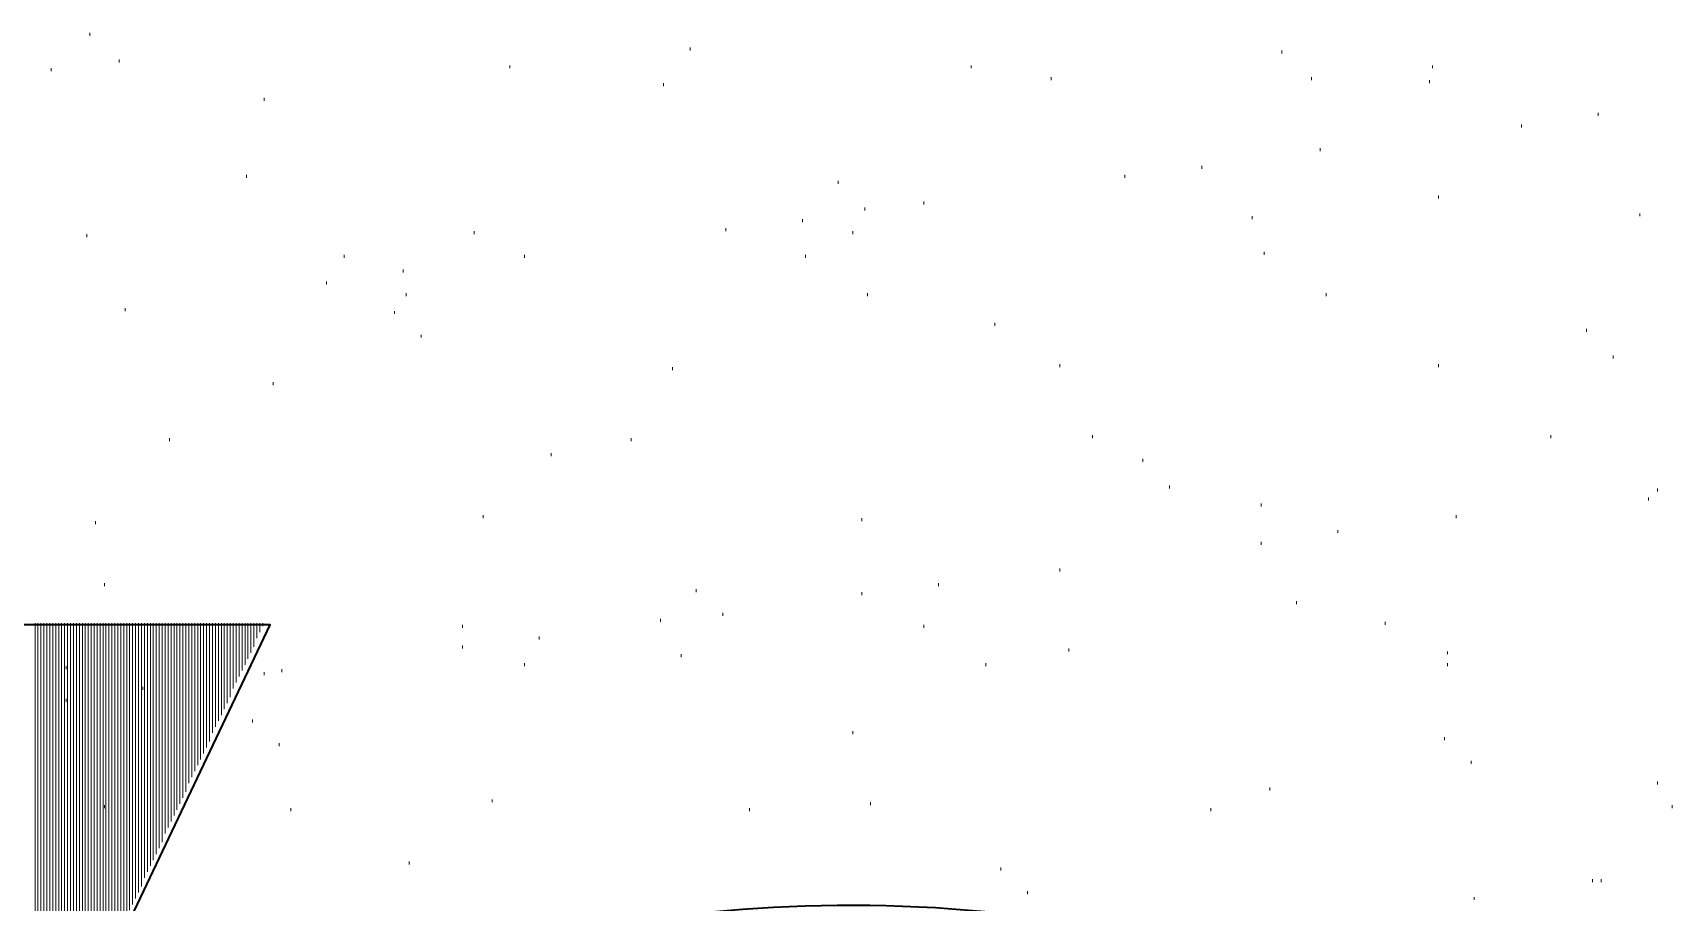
# Model space of a CAD drawing. Header units: inches. Extents: x 5 to 516, y -193 to 129.
# Drawn here: x 62.225 to 64.072, y -49.972 to -48.993 of the extents above; entities that cross this region are included whole.
import ezdxf

# ---------------------------------------------------------------- set-up
doc = ezdxf.new("R2010")
doc.units = ezdxf.units.IN
doc.header["$MEASUREMENT"] = 0
doc.layers.add('PDF4_Geometry', color=7, linetype='Continuous')

msp = doc.modelspace()

# ---------------------------------------------------------------- linework, layer by layer
at = {"layer": 'PDF4_Geometry', "lineweight": 15}
for points in [[(62.2887536, -48.9963155), (62.2887536, -48.9929789)], [(62.9654165, -49.0129781), (62.9654165, -49.0096483)], [(63.6320832, -49.0163147), (63.6320832, -49.0129781)], [(62.3220855, -49.0263109), (62.3220855, -49.0229811)], [(62.762088, -49.0329841), (62.762088, -49.0296475)], [(63.2820873, -49.0329841), (63.2820873, -49.0296475)], [(63.8020865, -49.0329841), (63.8020865, -49.0296475)], [(62.2454186, -49.0363139), (62.2454186, -49.0329841)], [(62.9354211, -49.0529833), (62.9354211, -49.0496467)], [(63.372087, -49.0463169), (63.372087, -49.0429803)], [(63.665422, -49.0463169), (63.665422, -49.0429803)], [(63.7987499, -49.0496467), (63.7987499, -49.0463169)], [(62.4854225, -49.0696459), (62.4854225, -49.0663161)], [(63.9887523, -49.0863153), (63.9887523, -49.0829787)], [(63.9020892, -49.0996481), (63.9020892, -49.0963114)], [(63.6754182, -49.1263136), (63.6754182, -49.1229838)], [(63.5420835, -49.1463128), (63.5420835, -49.142983)], [(62.4654164, -49.1563158), (62.4654164, -49.1529792)], [(63.1320832, -49.1629822), (63.1320832, -49.1596456)], [(63.4554204, -49.1563158), (63.4554204, -49.1529792)], [(63.8087529, -49.1796448), (63.8087529, -49.176315)], [(63.1620853, -49.1929776), (63.1620853, -49.1896478)], [(63.2287561, -49.1863112), (63.2287561, -49.1829814)], [(64.0354171, -49.1996508), (64.0354171, -49.1963142)], [(62.7220829, -49.21965), (62.7220829, -49.2163133)], [(63.0054217, -49.2163133), (63.0054217, -49.2129836)], [(63.0920848, -49.2063172), (63.0920848, -49.2029806)], [(63.1487526, -49.21965), (63.1487526, -49.2163133)], [(63.5987513, -49.2029806), (63.5987513, -49.1996508)], [(62.285417, -49.2229797), (62.285417, -49.21965)], [(62.5754222, -49.2463155), (62.5754222, -49.242979)], [(62.7787506, -49.2463155), (62.7787506, -49.242979)], [(63.0954214, -49.2463155), (63.0954214, -49.242979)], [(63.612084, -49.242979), (63.612084, -49.2396491)], [(62.6420861, -49.2629781), (62.6420861, -49.2596483)], [(62.5554162, -49.2763109), (62.5554162, -49.2729811)], [(62.6454227, -49.2896505), (62.6454227, -49.2863139)], [(63.165422, -49.2896505), (63.165422, -49.2863139)], [(63.6820846, -49.2896505), (63.6820846, -49.2863139)], [(62.3287519, -49.3063131), (62.3287519, -49.3029833)], [(62.6320831, -49.3096497), (62.6320831, -49.3063131)], [(63.3087529, -49.3229825), (63.3087529, -49.3196459)], [(63.9754196, -49.3296489), (63.9754196, -49.3263123)], [(62.6620853, -49.3363153), (62.6620853, -49.3329787)], [(64.0054217, -49.3596442), (64.0054217, -49.3563145)], [(62.9454173, -49.3729839), (62.9454173, -49.3696472)], [(63.3820832, -49.3696472), (63.3820832, -49.3663175)], [(63.8087529, -49.3696472), (63.8087529, -49.3663175)], [(62.4954186, -49.3896464), (62.4954186, -49.3863166)], [(62.3787533, -49.4529806), (62.3787533, -49.4496508)], [(62.8987525, -49.4529806), (62.8987525, -49.4496508)], [(63.4187517, -49.4496508), (63.4187517, -49.4463142)], [(63.9354212, -49.4496508), (63.9354212, -49.4463142)], [(62.8087528, -49.46965), (62.8087528, -49.4663134)], [(63.4754195, -49.4763164), (63.4754195, -49.4729798)], [(63.5054217, -49.5063118), (63.5054217, -49.502982)], [(64.0554163, -49.5096484), (64.0554163, -49.5063118)], [(63.6087542, -49.5263109), (63.6087542, -49.5229811)], [(64.0454201, -49.5196445), (64.0454201, -49.5163148)], [(62.29542, -49.5463169), (62.29542, -49.5429803)], [(62.7320859, -49.5396505), (62.7320859, -49.5363139)], [(63.1587556, -49.5429803), (63.1587556, -49.5396505)], [(63.8287521, -49.5396505), (63.8287521, -49.5363139)], [(63.6087542, -49.5696459), (63.6087542, -49.5663161)], [(63.6954174, -49.5563131), (63.6954174, -49.5529833)], [(63.3820832, -49.5996481), (63.3820832, -49.5963115)], [(62.3054162, -49.6163175), (62.3054162, -49.6129809)], [(62.9720829, -49.6229839), (62.9720829, -49.6196473)], [(63.1587556, -49.6263137), (63.1587556, -49.6229839)], [(63.2454187, -49.6163175), (63.2454187, -49.6129809)], [(63.6487526, -49.6363167), (63.6487526, -49.63298)], [(62.7087501, -49.6629822), (62.7087501, -49.6596457)], [(62.9320845, -49.6563158), (62.9320845, -49.6529793)], [(63.002085, -49.6496494), (63.002085, -49.6463129)], [(63.2287561, -49.6629822), (63.2287561, -49.6596457)], [(63.7487553, -49.6596457), (63.7487553, -49.6563158)], [(62.79542, -49.676315), (62.79542, -49.6729784)], [(62.7087501, -49.6863112), (62.7087501, -49.6829814)], [(62.9554203, -49.6963142), (62.9554203, -49.6929776)], [(63.3920862, -49.6896478), (63.3920862, -49.6863112)], [(63.8187559, -49.6929776), (63.8187559, -49.6896478)], [(62.262088, -49.709647), (62.262088, -49.7063172)], [(62.4854225, -49.7163134), (62.4854225, -49.7129836)], [(62.5054216, -49.7129836), (62.5054216, -49.709647)], [(62.7787506, -49.7063172), (62.7787506, -49.7029806)], [(63.2987498, -49.7063172), (63.2987498, -49.7029806)], [(63.8187559, -49.7063172), (63.8187559, -49.7029806)], [(62.3487512, -49.7329828), (62.3487512, -49.7296462)], [(62.262088, -49.7463156), (62.262088, -49.742979)], [(62.4720828, -49.7696446), (62.4720828, -49.7663148)], [(63.1487526, -49.7829842), (63.1487526, -49.7796476)], [(63.8154193, -49.7896506), (63.8154193, -49.7863139)], [(62.502085, -49.7963169), (62.502085, -49.7929803)], [(63.8454214, -49.8163161), (63.8454214, -49.8129796)], [(63.6187504, -49.8463115), (63.6187504, -49.8429817)], [(64.0554163, -49.8396451), (64.0554163, -49.8363153)], [(62.3054162, -49.8663175), (62.3054162, -49.8629809)], [(62.7420889, -49.8596443), (62.7420889, -49.8563145)], [(63.1687517, -49.8629809), (63.1687517, -49.8596443)], [(64.0720857, -49.8663175), (64.0720857, -49.8629809)], [(62.5154178, -49.8696473), (62.5154178, -49.8663175)], [(63.0320873, -49.8696473), (63.0320873, -49.8663175)], [(63.5520865, -49.8696473), (63.5520865, -49.8663175)], [(62.6487525, -49.9296448), (62.6487525, -49.9263151)], [(63.3154192, -49.9363112), (63.3154192, -49.9329815)], [(63.982086, -49.9496508), (63.982086, -49.9463142)], [(63.992089, -49.9496508), (63.992089, -49.9463142)], [(63.3454214, -49.9629836), (63.3454214, -49.959647)], [(63.8487513, -49.96965), (63.8487513, -49.9663134)]]:
    msp.add_lwpolyline(points, dxfattribs=at)
at = {"layer": 'PDF4_Geometry', "lineweight": 35}
msp.add_lwpolyline([(61.2854156, -51.5429843), (61.3454156, -51.469651), (61.3520822, -51.469651), (61.3520822, -51.6563176), (61.8687489, -51.6563176), (61.8687489, -49.9196508), (61.9820823, -49.9196508), (61.9820823, -50.1996508), (62.2354156, -50.1996508), (62.4920824, -49.6596508), (61.9820823, -49.6596508), (61.9820823, -49.8363175), (61.8687489, -49.8363175), (61.8687489, -49.6596508), (61.3254156, -49.6596508), (61.3254156, -50.1996508), (61.3187489, -50.1996508), (61.2854156, -50.1596508), (61.2520822, -50.1229842), (61.2154156, -50.0929842)], dxfattribs=at)
at = {"layer": 'PDF4_Geometry', "lineweight": 15}
for points in [[(62.2270877, -50.194646), (62.2270877, -49.6579792), (62.2270877, -50.194646)], [(62.2304175, -50.194646), (62.2304175, -49.6579792), (62.2304175, -50.194646)], [(62.2337541, -50.194646), (62.2337541, -49.6579792), (62.2337541, -50.194646)], [(62.2370839, -50.1879796), (62.2370839, -49.6579795), (62.2370839, -50.1879796)], [(62.2404205, -50.1813132), (62.2404205, -49.6579798), (62.2404205, -50.1813132)], [(62.2437503, -50.1746468), (62.2437503, -49.6579801), (62.2437503, -50.1746468)], [(62.2470869, -50.1646438), (62.2470869, -49.6579771), (62.2470869, -50.1646438)], [(62.2504167, -50.1579842), (62.2504167, -49.6579841), (62.2504167, -50.1579842)], [(62.2537533, -50.151311), (62.2537533, -49.6579776), (62.2537533, -50.151311)], [(62.2570899, -50.1446514), (62.2570899, -49.6579847), (62.2570899, -50.1446514)], [(62.2604197, -50.1379782), (62.2604197, -49.6579782), (62.2604197, -50.1379782)], [(62.2637495, -50.1313118), (62.2637495, -49.6579784), (62.2637495, -50.1313118)], [(62.2670861, -50.1246454), (62.2670861, -49.6579787), (62.2670861, -50.1246454)], [(62.2704227, -50.117979), (62.2704227, -49.657979), (62.2704227, -50.117979)], [(62.2737525, -50.1079828), (62.2737525, -49.6579828), (62.2737525, -50.1079828)], [(62.2770823, -50.1013164), (62.2770823, -49.657983), (62.2770823, -50.1013164)], [(62.2804189, -50.09465), (62.2804189, -49.6579833), (62.2804189, -50.09465)], [(62.2837555, -50.0879836), (62.2837555, -49.6579836), (62.2837555, -50.0879836)], [(62.2870853, -50.0813104), (62.2870853, -49.6579771), (62.2870853, -50.0813104)], [(62.2904219, -50.0746508), (62.2904219, -49.6579841), (62.2904219, -50.0746508)], [(62.2937517, -50.0679777), (62.2937517, -49.6579776), (62.2937517, -50.0679777)], [(62.2970883, -50.061318), (62.2970883, -49.6579847), (62.2970883, -50.061318)], [(62.3004181, -50.0513151), (62.3004181, -49.6579817), (62.3004181, -50.0513151)], [(62.3037547, -50.0446487), (62.3037547, -49.657982), (62.3037547, -50.0446487)], [(62.3070845, -50.0379823), (62.3070845, -49.6579822), (62.3070845, -50.0379823)], [(62.3104211, -50.0313159), (62.3104211, -49.6579825), (62.3104211, -50.0313159)], [(62.3137509, -50.0246495), (62.3137509, -49.6579828), (62.3137509, -50.0246495)], [(62.3170875, -50.0179831), (62.3170875, -49.657983), (62.3170875, -50.0179831)], [(62.3204173, -50.0113167), (62.3204173, -49.6579833), (62.3204173, -50.0113167)], [(62.3237539, -50.0013137), (62.3237539, -49.6579803), (62.3237539, -50.0013137)], [(62.3270837, -49.9946473), (62.3270837, -49.6579806), (62.3270837, -49.9946473)], [(62.3304203, -49.9879809), (62.3304203, -49.6579809), (62.3304203, -49.9879809)], [(62.3337501, -49.9813145), (62.3337501, -49.6579811), (62.3337501, -49.9813145)], [(62.3370866, -49.9746481), (62.3370866, -49.6579814), (62.3370866, -49.9746481)], [(62.3404232, -49.9679817), (62.3404232, -49.6579817), (62.3404232, -49.9679817)], [(62.343753, -49.9613153), (62.343753, -49.657982), (62.343753, -49.9613153)], [(62.3470829, -49.9546489), (62.3470829, -49.6579822), (62.3470829, -49.9546489)], [(62.3504194, -49.9446459), (62.3504194, -49.6579792), (62.3504194, -49.9446459)], [(62.353756, -49.9379795), (62.353756, -49.6579795), (62.353756, -49.9379795)], [(62.3570858, -49.9313131), (62.3570858, -49.6579798), (62.3570858, -49.9313131)], [(62.3604156, -49.9246468), (62.3604156, -49.6579801), (62.3604156, -49.9246468)], [(62.3637522, -49.9179804), (62.3637522, -49.6579803), (62.3637522, -49.9179804)], [(62.3670888, -49.911314), (62.3670888, -49.6579806), (62.3670888, -49.911314)], [(62.3704186, -49.9046476), (62.3704186, -49.6579809), (62.3704186, -49.9046476)], [(62.3737552, -49.8946514), (62.3737552, -49.6579847), (62.3737552, -49.8946514)], [(62.377085, -49.8879782), (62.377085, -49.6579782), (62.377085, -49.8879782)], [(62.3804216, -49.8813118), (62.3804216, -49.6579784), (62.3804216, -49.8813118)], [(62.3837514, -49.8746454), (62.3837514, -49.6579787), (62.3837514, -49.8746454)], [(62.387088, -49.867979), (62.387088, -49.657979), (62.387088, -49.867979)], [(62.3904178, -49.8613126), (62.3904178, -49.6579792), (62.3904178, -49.8613126)], [(62.3937544, -49.8546462), (62.3937544, -49.6579795), (62.3937544, -49.8546462)], [(62.3970842, -49.8479798), (62.3970842, -49.6579798), (62.3970842, -49.8479798)], [(62.4004208, -49.8379836), (62.4004208, -49.6579836), (62.4004208, -49.8379836)], [(62.4037506, -49.8313104), (62.4037506, -49.6579771), (62.4037506, -49.8313104)], [(62.4070872, -49.8246508), (62.4070872, -49.6579841), (62.4070872, -49.8246508)], [(62.410417, -49.8179776), (62.410417, -49.6579776), (62.410417, -49.8179776)], [(62.4137536, -49.811318), (62.4137536, -49.6579847), (62.4137536, -49.811318)], [(62.4170834, -49.8046448), (62.4170834, -49.6579782), (62.4170834, -49.8046448)], [(62.42042, -49.7979784), (62.42042, -49.6579784), (62.42042, -49.7979784)], [(62.4237566, -49.7913121), (62.4237566, -49.6579787), (62.4237566, -49.7913121)], [(62.4270864, -49.7813158), (62.4270864, -49.6579825), (62.4270864, -49.7813158)], [(62.4304162, -49.7746495), (62.4304162, -49.6579828), (62.4304162, -49.7746495)], [(62.4337528, -49.7679831), (62.4337528, -49.657983), (62.4337528, -49.7679831)], [(62.4370894, -49.7613167), (62.4370894, -49.6579833), (62.4370894, -49.7613167)], [(62.4404192, -49.7546503), (62.4404192, -49.6579836), (62.4404192, -49.7546503)], [(62.443749, -49.7479771), (62.443749, -49.6579771), (62.443749, -49.7479771)], [(62.4470856, -49.7413175), (62.4470856, -49.6579841), (62.4470856, -49.7413175)], [(62.4504222, -49.7313145), (62.4504222, -49.6579811), (62.4504222, -49.7313145)], [(62.453752, -49.7246481), (62.453752, -49.6579814), (62.453752, -49.7246481)], [(62.4570886, -49.7179817), (62.4570886, -49.6579817), (62.4570886, -49.7179817)], [(62.4604184, -49.7113153), (62.4604184, -49.657982), (62.4604184, -49.7113153)], [(62.463755, -49.7046489), (62.463755, -49.6579822), (62.463755, -49.7046489)], [(62.4670848, -49.6979825), (62.4670848, -49.6579825), (62.4670848, -49.6979825)], [(62.4704213, -49.6913161), (62.4704213, -49.6579828), (62.4704213, -49.6913161)], [(62.4737512, -49.6846497), (62.4737512, -49.657983), (62.4737512, -49.6846497)], [(62.4770877, -49.6746467), (62.4770877, -49.6579801), (62.4770877, -49.6746467)], [(62.4804176, -49.6679803), (62.4804176, -49.6579803), (62.4804176, -49.6679803)], [(62.4837541, -49.6613139), (62.4837541, -49.6579806), (62.4837541, -49.6613139)], [(62.4870839, -49.6579841), (62.4870839, -49.6579841)]]:
    msp.add_lwpolyline(points, close=True, dxfattribs=at)
at = {"layer": 'PDF4_Geometry', "lineweight": 35}
msp.add_open_spline([(63.8720862, -50.3796452), (63.7783084, -49.9737007), (63.2406973, -49.9455896), (62.9087528, -49.9929785)], degree=3, dxfattribs=at)

doc.saveas('drawing.dxf')
